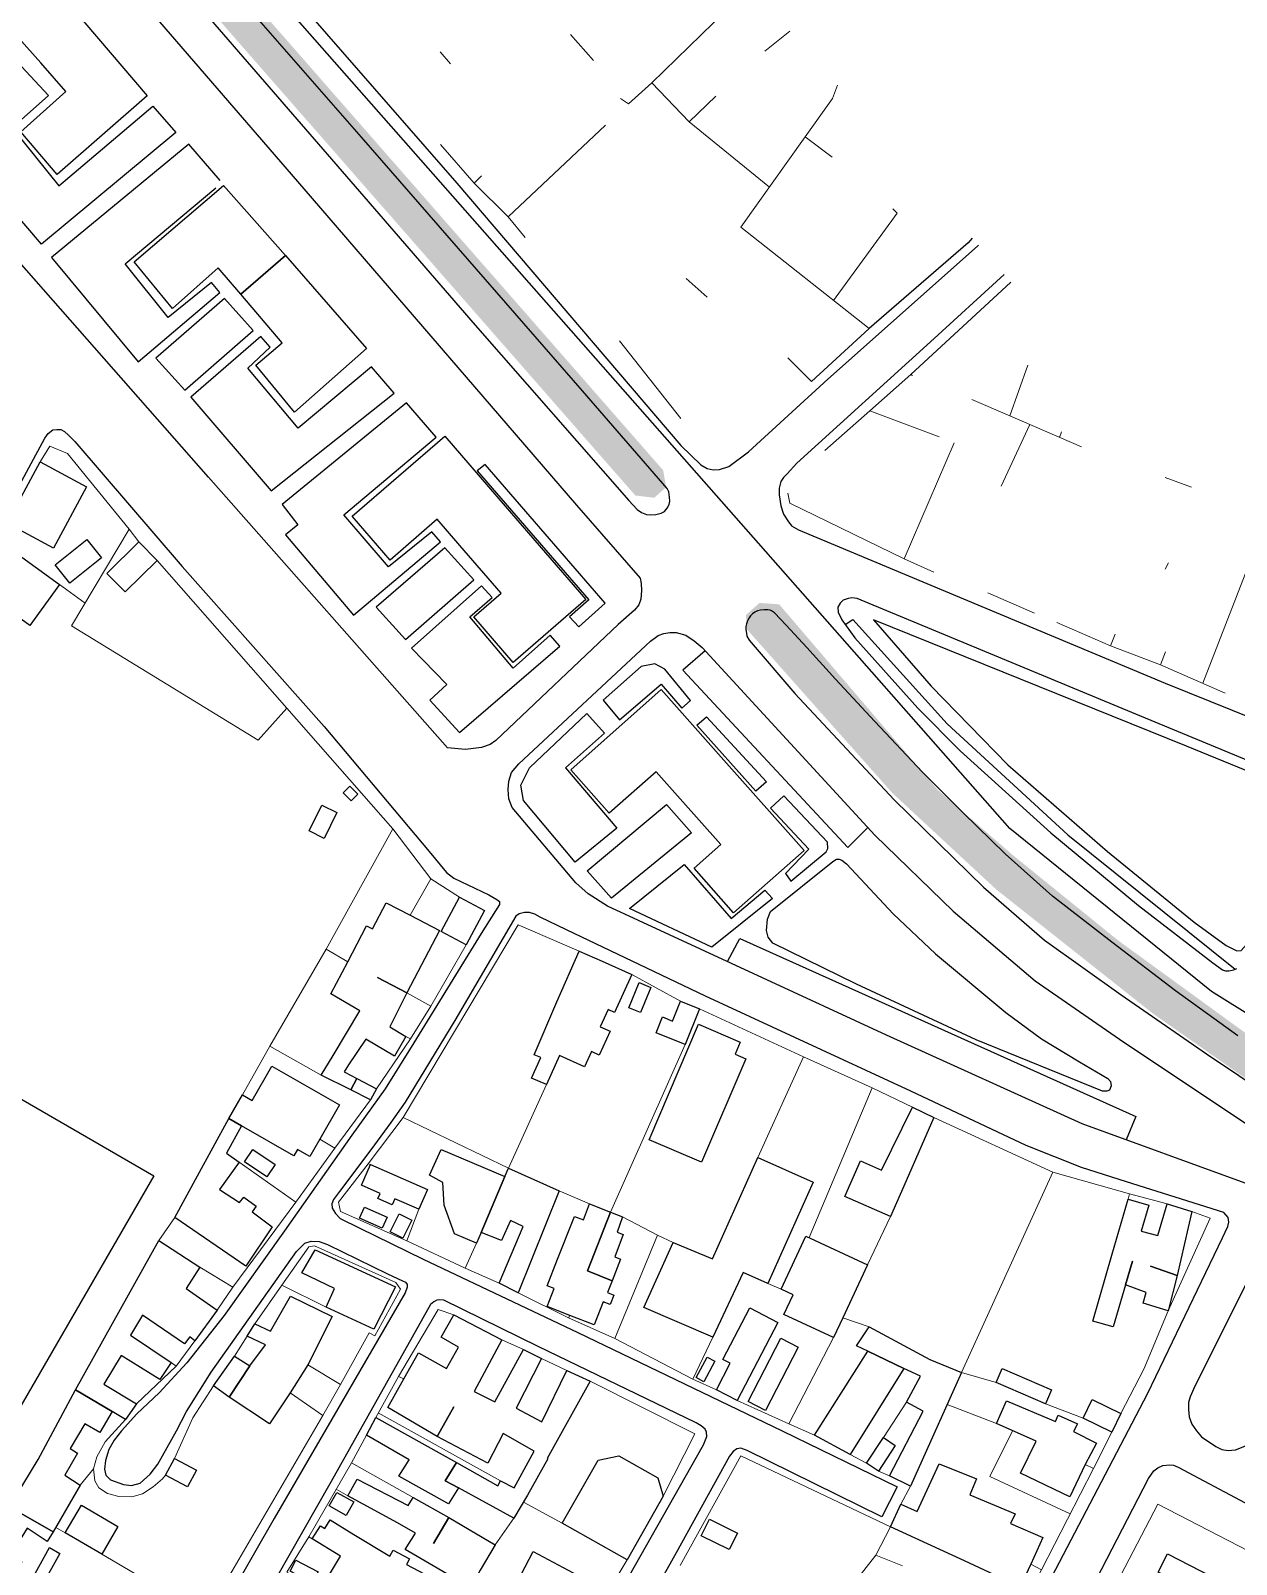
# Model space of a CAD drawing. Header units: metres. Extents: x -1319 to 2200, y -1209 to 1268.
# Drawn here: x -231.4 to -14.9, y 497.3 to 772.7 of the extents above; entities that cross this region are included whole.
import ezdxf

# ---------------------------------------------------------------- set-up
doc = ezdxf.new("R2010")
doc.units = ezdxf.units.M
for name, color, linetype, lineweight, true_color in [('CLADIRI_CONTUR', 7, 'Continuous', 25, 0x4b5962), ('LIMITA_STUDIU', 7, 'Continuous', 25, 0x354c40), ('PARCELE_CONTUR', 7, 'Continuous', 13, 0xb58c63), ('PAVAJ', 7, 'Continuous', 25, 0xd1d6d2), ('STRAZI', 7, 'Continuous', 25, 0xc4cccb), ('VERDE_PLIN', 7, 'Continuous', 25, 0x286847)]:
    doc.layers.add(name, color=color, linetype=linetype, lineweight=lineweight, true_color=true_color)

msp = doc.modelspace()

# ---------------------------------------------------------------- hatches: boundary and pattern name
at = {"layer": 'VERDE_PLIN'}
h = msp.add_hatch(color=256, dxfattribs=at)
h.dxf.hatch_style = 1
h.paths.add_polyline_path([(-122.85, 689.22), (-119.46, 688.81), (-117.33, 690.68), (-117.84, 693.74), (-239.18, 832.42), (-241.29, 833.64), (-244.01, 832.89), (-245.07, 830.81), (-244.64, 828.37), (-122.85, 689.22)])
h = msp.add_hatch(color=256, dxfattribs=at)
h.dxf.hatch_style = 1
h.paths.add_polyline_path([(44.19, 557.1), (41.85, 559.68), (29.7, 566.08), (12.35, 575.93), (-11.69, 591.53), (-36.07, 609.25), (-55.03, 624.6), (-68.56, 636.36), (-97.01, 669.67), (-100.55, 669.93), (-102.98, 667.75), (-102.79, 665.16), (-76.7, 635.79), (-58.01, 618.44), (-29.89, 596.17), (-5.67, 579.2), (10.13, 570.09), (25.92, 561.28), (39.32, 554.13), (42.54, 554.32), (44.19, 557.1)])

# ---------------------------------------------------------------- linework, layer by layer
at = {"layer": 'CLADIRI_CONTUR'}
for points in [[(-250.88, 785.72), (-257.86, 794.26), (-262.67, 790.32), (-269.51, 798.69), (-256.31, 809.48), (-242.49, 792.58), (-242.49, 792.58), (-237.4, 786.81), (-234.99, 788.84), (-221.7, 774.13), (-210.48, 761.02), (-226.67, 746.85), (-233.2, 754.56), (-225.1, 761.78), (-229.59, 766.94), (-237.7, 775.89), (-240.41, 773.64), (-250.88, 785.72)], [(-212.81, 731.18), (-196.77, 744.89), (-185.66, 732.32), (-193.71, 725.37), (-197.76, 730.11), (-205.95, 722.81), (-212.81, 731.18)], [(-171.13, 715.6), (-184.03, 704.16), (-190.98, 712.64), (-186.25, 716.65), (-193.71, 725.37), (-185.66, 732.32), (-171.13, 715.6)], [(-166.89, 677.6), (-173.7, 685.48), (-157.06, 699.87), (-146.19, 687.3), (-131.71, 670.57), (-144.81, 659.25), (-151.87, 667.42), (-146.95, 671.68), (-154.35, 680.24), (-158.41, 684.94), (-166.89, 677.6)], [(-227.31, 679.77), (-235.63, 684.24), (-229.71, 695.25), (-221.39, 690.78), (-227.31, 679.77)], [(-218.7, 678), (-224.38, 673.45), (-227.03, 676.76), (-221.35, 681.31), (-218.7, 678)], [(-208.71, 677.57), (-214.43, 671.89), (-217.72, 675.2), (-212, 680.88), (-208.71, 677.57)], [(-226.22, 673.21), (-231.56, 665.87), (-240.31, 672.23), (-234.97, 679.57), (-226.22, 673.21)], [(-119.12, 639.61), (-127.52, 632.16), (-134.43, 639.96), (-118.18, 654.37), (-106.93, 641.69), (-92.55, 625.46), (-105.2, 614.26), (-112.3, 622.26), (-107.51, 626.51), (-114.79, 634.72), (-119.12, 639.61)], [(-173.89, 634.39), (-175.31, 635.79), (-174.12, 636.99), (-172.7, 635.59), (-173.89, 634.39)], [(-179.15, 633.61), (-176.44, 632.27), (-178.73, 627.63), (-181.44, 628.97), (-179.15, 633.61)], [(-157.73, 610.89), (-154.39, 617.1), (-149.92, 614.7), (-153.25, 608.49), (-157.73, 610.89)], [(-179.26, 585.13), (-177.1, 588.66), (-177.1, 588.66), (-172.31, 596.65), (-172.31, 596.65), (-172.31, 596.65), (-177.53, 599.71), (-174.49, 605.47), (-171.11, 611.96), (-170.04, 611.4), (-167.6, 616.09), (-163.29, 613.84), (-158.03, 611.09), (-163.86, 599.92), (-166.93, 593.77), (-164.07, 592.06), (-166.1, 588.52), (-171.23, 591.57), (-174.33, 586.95), (-175.11, 585.72), (-172.83, 584.52), (-173.94, 582.46), (-179.26, 585.13)], [(-123.5, 603.18), (-126.59, 596.37), (-127.74, 596.89), (-129.15, 593.79), (-127.39, 592.99), (-129.32, 588.73), (-130.73, 589.36), (-131.97, 586.62), (-136.44, 588.65), (-138.79, 583.44), (-141.46, 584.55), (-139.82, 588.29), (-140.99, 588.79), (-136.96, 598.29), (-132.91, 607.38), (-128.77, 605.57), (-123.5, 603.18)], [(-169.13, 602.67), (-169.13, 602.67), (-163.86, 599.92), (-169.13, 602.67)], [(-124.01, 597.23), (-122.14, 601.74), (-120.06, 600.87), (-121.93, 596.37), (-124.01, 597.23)], [(-113.91, 590.6), (-119.1, 592.7), (-117.94, 595.57), (-116.14, 594.84), (-114.71, 598.39), (-111.32, 597.02), (-113.91, 590.6)], [(-103.99, 591.03), (-104.92, 588.86), (-103.01, 588.04), (-110.97, 569.47), (-120.38, 573.51), (-111.49, 594.25), (-103.99, 591.03)], [(-209.31, 567.06), (-233.4, 525.33), (-271.27, 547.19), (-247.18, 588.92), (-209.31, 567.06)], [(-191.62, 580.55), (-188.09, 586.73), (-175.97, 579.8), (-179.5, 573.62), (-181.29, 570.5), (-183.52, 571.77), (-184.17, 570.64), (-193.56, 576.01), (-195.84, 577.31), (-193.41, 581.57), (-191.62, 580.55)], [(-169.31, 582.67), (-170.39, 580.68), (-173.94, 582.46), (-172.83, 584.52), (-169.31, 582.67)], [(-82.43, 569.75), (-78.63, 568.07), (-73.07, 579.35), (-69.22, 577.52), (-74.22, 566.16), (-77.03, 559.73), (-85.24, 563.32), (-82.43, 569.75)], [(-197.5, 564.57), (-193.9, 562.24), (-193.17, 563.2), (-190.91, 561.58), (-191.65, 560.55), (-188.07, 557.9), (-192.77, 550.8), (-205.53, 559.55), (-201.44, 567.03), (-195.84, 577.31), (-193.56, 576.01), (-196.25, 571.12), (-193.98, 569.49), (-197.5, 564.57)], [(-187.53, 569.09), (-189.01, 566.88), (-193.02, 569.57), (-191.54, 571.78), (-187.53, 569.09)], [(-151.37, 554.97), (-155.3, 556.6), (-157.19, 561.77), (-157.42, 565.86), (-159.83, 567.15), (-157.69, 571.78), (-146.25, 566.91), (-150.51, 556.86), (-151.37, 554.97)], [(-90.93, 565.89), (-99.04, 547.7), (-103.47, 549.69), (-108.95, 538.08), (-121.32, 543.4), (-116.05, 555.05), (-108.97, 552.13), (-108.97, 552.13), (-100.85, 570.32), (-90.93, 565.89)], [(-160.19, 564.6), (-161.75, 561.02), (-166.06, 562.9), (-166.53, 561.83), (-169.08, 562.94), (-168.66, 563.89), (-172.01, 565.35), (-170.41, 569.05), (-160.19, 564.6)], [(-143.91, 546.02), (-147.3, 547.74), (-143.01, 557.93), (-145.28, 559.04), (-146.88, 555.41), (-150.51, 556.86), (-146.25, 566.91), (-145.62, 568.43), (-136.54, 564.35), (-143.91, 546.02)], [(-137.41, 546.77), (-138.68, 547.27), (-136.8, 552.05), (-133.79, 559.74), (-132.18, 559.11), (-131.05, 562), (-127.31, 560.53), (-131.46, 549.95), (-127, 548.2), (-127.83, 546.07), (-126.69, 545.63), (-127.36, 543.92), (-128.62, 544.41), (-130.25, 540.27), (-134.59, 541.97), (-138.67, 543.57), (-137.41, 546.77)], [(-25.52, 549.14), (-27.16, 542.76), (-31.66, 544.14), (-31.09, 546.09), (-34.82, 547.46), (-37.05, 539.89), (-40.72, 540.96), (-37.26, 552.79), (-34.32, 562.83), (-30.65, 561.76), (-32.01, 557.1), (-29.03, 556.3), (-27.33, 562.02), (-22.92, 560.63), (-25.52, 549.14)], [(-172.35, 559.45), (-171.48, 561.43), (-167.41, 559.63), (-168.28, 557.66), (-172.35, 559.45)], [(-162.97, 559.08), (-164.59, 555.82), (-166.89, 556.96), (-165.27, 560.22), (-162.97, 559.08)], [(-126.09, 556.9), (-125.04, 556.5), (-126.53, 552.47), (-125.5, 552.05), (-127, 548.2), (-131.46, 549.95), (-127.31, 560.53), (-125.13, 559.65), (-126.09, 556.9)], [(-214.38, 523.26), (-216.79, 524.68), (-223.36, 528.6), (-216.74, 540.54), (-208.41, 555.42), (-201.02, 550.61), (-203.52, 546.79), (-197.96, 542.89), (-201.93, 537.39), (-202.82, 538.11), (-203.79, 536.84), (-211.36, 542), (-213.48, 538.43), (-206.18, 533.5), (-208.23, 530.43), (-215.2, 534.75), (-218.27, 529.64), (-212.41, 526.1), (-214.38, 523.26)], [(-169.82, 539.49), (-178.38, 543.42), (-176.88, 546.78), (-182.73, 549.64), (-180.35, 553.76), (-165.92, 547.1), (-169.82, 539.49)], [(-96.68, 546.68), (-92.24, 556.21), (-81.14, 551.04), (-85.58, 541.51), (-87.23, 537.97), (-96.17, 542.13), (-94.51, 545.68), (-96.68, 546.68)], [(-33.59, 551.71), (-33.59, 551.71), (-34.82, 547.46), (-33.59, 551.71)], [(-30.36, 550.78), (-30.36, 550.78), (-25.52, 549.14), (-30.36, 550.78)], [(-177.28, 541.76), (-181.63, 533.07), (-184.81, 528.07), (-188.53, 522.48), (-195.76, 527.29), (-192.05, 532.88), (-189.28, 536.66), (-189.28, 536.66), (-192.54, 538.24), (-191.18, 540.47), (-188.34, 539.15), (-184.74, 545.43), (-177.28, 541.76)], [(-107.13, 534.06), (-102.28, 543.33), (-97.24, 540.69), (-104.58, 526.68), (-108.27, 528.61), (-105.79, 533.36), (-107.13, 534.06)], [(-157.01, 512.28), (-154.97, 515.55), (-147.54, 511.36), (-147.07, 512.25), (-144.62, 510.98), (-141.03, 517.58), (-146.6, 520.76), (-146.6, 520.76), (-149.35, 515.44), (-158.4, 520.21), (-167.3, 525.43), (-164.4, 530.57), (-161.8, 535.22), (-156.78, 532.41), (-154.61, 536.29), (-157.73, 538.03), (-155.46, 542.09), (-146.82, 537.59), (-151.79, 528.28), (-148.1, 526.44), (-142.93, 535.83), (-139.67, 534.2), (-144.23, 525.28), (-139.63, 522.88), (-135.14, 532.06), (-130.94, 530.13), (-138.67, 516.27), (-138.57, 516.22), (-142.19, 509.66), (-144.65, 505.57), (-154.62, 510.98), (-157.01, 512.28)], [(-64.29, 531.74), (-73.42, 511.27), (-77.2, 513.18), (-71.16, 524.75), (-74.14, 526.39), (-71.62, 531.03), (-74.62, 532.45), (-81.09, 535.52), (-83.1, 536.49), (-80.84, 539.93), (-69.98, 534.07), (-64.29, 531.74)], [(-93.6, 536.26), (-99.48, 524.88), (-102.59, 526.49), (-96.71, 537.87), (-93.6, 536.26)], [(-198.6, 529.32), (-194.81, 534.62), (-192.05, 532.88), (-195.76, 527.29), (-198.6, 529.32)], [(-110.55, 530.06), (-111.93, 530.8), (-109.94, 534.47), (-108.56, 533.72), (-110.55, 530.06)], [(-84.28, 517), (-90.68, 520.44), (-81.09, 535.52), (-74.62, 532.45), (-84.28, 517)], [(-49.19, 526.08), (-58.05, 529.9), (-56.96, 532.44), (-48.1, 528.62), (-49.19, 526.08)], [(-227.39, 503.09), (-235.23, 507.56), (-230.05, 516.08), (-230.05, 516.08), (-223.36, 528.6), (-216.79, 524.68), (-219, 520.91), (-221.67, 522.52), (-224.36, 518.09), (-223.04, 517.22), (-225.31, 513.28), (-222.55, 511.5), (-227.39, 503.09)], [(-44.83, 509.41), (-53.65, 513.64), (-50.88, 519.4), (-57.99, 522.53), (-56.19, 526.61), (-47.41, 522.91), (-46.91, 524.02), (-43.47, 522.52), (-44.14, 521.13), (-40.04, 519.03), (-42.06, 515.16), (-44.83, 509.41)], [(-37.28, 521.01), (-42.43, 523.53), (-40.81, 526.86), (-35.65, 524.34), (-37.28, 521.01)], [(-154.62, 510.98), (-156.38, 508.14), (-165.33, 513.11), (-163.48, 516.03), (-171.11, 520.45), (-169.45, 523.63), (-154.97, 515.55), (-157.01, 512.28), (-154.62, 510.98)], [(-155.44, 525.55), (-155.44, 525.55), (-158.4, 520.21), (-155.44, 525.55)], [(-76.16, 518.61), (-79.18, 513.99), (-81.32, 515.4), (-78.31, 520.02), (-76.16, 518.61)], [(-203.27, 511.18), (-207.19, 513.3), (-205.59, 516.27), (-201.67, 514.15), (-203.27, 511.18)], [(-129.53, 515.98), (-125.78, 516.76), (-118.79, 512.8), (-117.84, 509.51), (-124.33, 498.05), (-135.96, 504.64), (-129.53, 515.98)], [(-53.74, 493.23), (-63.76, 497.86), (-77.05, 504.01), (-75.16, 508.09), (-72.25, 506.72), (-68.3, 515.31), (-61.61, 512.6), (-62.8, 509.73), (-54.63, 506.3), (-55.47, 504.58), (-49.66, 502.06), (-51.85, 497.31), (-53.74, 493.23)], [(-164.16, 499.94), (-162.33, 502.86), (-165.57, 504.74), (-174.47, 509.55), (-172.8, 512.58), (-163.63, 507.84), (-162.76, 509.28), (-156.34, 505.68), (-148.03, 500.79), (-150.72, 496.24), (-152.39, 493.04), (-164.16, 499.94)], [(-177.82, 507.77), (-176.46, 510.19), (-173.42, 508.48), (-174.78, 506.06), (-177.82, 507.77)], [(-215.75, 504.08), (-218.65, 499.11), (-225.2, 502.94), (-222.3, 507.9), (-215.75, 504.08)], [(-179.39, 504.2), (-178.6, 503.71), (-177.66, 505.23), (-173.41, 502.61), (-166.91, 498.74), (-166.3, 499.79), (-163.41, 498.23), (-163.96, 497.25), (-156.34, 493.2), (-158.27, 489.56), (-155.32, 487.85), (-158.73, 481.72), (-164.9, 484.83), (-163.31, 487.7), (-177.78, 495.43), (-175.81, 498.72), (-180.85, 501.83), (-179.39, 504.2)], [(-159.09, 500.99), (-159.09, 500.99), (-156.34, 505.68), (-159.09, 500.99)], [(-104.52, 502.88), (-106.01, 499.9), (-111.02, 502.4), (-109.53, 505.38), (-104.52, 502.88)], [(-228.03, 500.26), (-226.18, 499.23), (-229.44, 493.39), (-231.28, 494.42), (-228.03, 500.26)], [(-130.76, 486.66), (-138.86, 490.97), (-139.46, 489.83), (-144.81, 492.67), (-141.17, 499.54), (-127.71, 492.4), (-130.76, 486.66)], [(-28.97, 495.84), (-27.29, 499.12), (-15.31, 492.99), (-20.58, 482.7), (-24.74, 484.83), (-29.52, 475.5), (-35.18, 478.39), (-26.81, 494.74), (-28.97, 495.84)], [(-184.84, 496.01), (-183.78, 498.01), (-179.82, 495.92), (-180.88, 493.91), (-184.84, 496.01)]]:
    msp.add_lwpolyline(points, close=True, dxfattribs=at)
msp.add_lwpolyline([(-268.67, 471.89), (-246.59, 510.41), (-242.98, 508.34), (-241.4, 511.1), (-235.23, 507.56), (-235.23, 507.56), (-227.39, 503.09), (-228.44, 501.39), (-232.07, 503.77), (-234.95, 499.07), (-233.02, 497.75), (-235.03, 494.45)], dxfattribs=at)
at = {"layer": 'LIMITA_STUDIU'}
msp.add_lwpolyline([(197.57, 511.35), (34.44, 566.53), (-19.37, 600.16), (-55.59, 629.4), (-257.91, 859.14), (-453.25, 1082.68), (-489.48, 1124.85), (-513.6, 1162.56), (-539.99, 1185.85), (-566.96, 1203.51), (-566.96, 1203.51), (-579, 1158.49), (-585.2, 1092.51), (-596.07, 1038.57), (-685.33, 829.39), (-781.32, 634.57), (-999.42, 184.65), (-1056.34, 69.26), (-1151.04, -101.24), (-1199.93, -172.65)], dxfattribs=at)
at = {"layer": 'PARCELE_CONTUR'}
for points in [[(-119.88, 763.35), (-102.16, 780.63)], [(-134.51, 771.99), (-130.38, 767.33)], [(-95.08, 772.59), (-99.56, 769.02)], [(-157.87, 768.87), (-156.02, 766.75)], [(-124.09, 759.54), (-119.88, 763.35), (-113.17, 756.33)], [(-125.49, 760.51), (-124.09, 759.54)], [(-108.39, 760.93), (-113.17, 756.33), (-98.77, 744.58)], [(-86.55, 762.91), (-87.46, 760.52), (-92.33, 753.64)], [(-128.22, 755.74), (-145.68, 739.25), (-142.6, 735.55)], [(-157.81, 752.25), (-151.78, 745.31)], [(-103.89, 737.39), (-92.33, 753.64), (-87.5, 750.01)], [(-150.44, 746.61), (-151.78, 745.31), (-145.68, 739.25)], [(-76.62, 740.73), (-75.85, 739.95), (-87.23, 724.23)], [(-103.89, 737.39), (-80.87, 719.2), (-91.21, 709.72), (-95.46, 713.95)], [(-109.96, 724.83), (-113.72, 728.22)], [(-73.39, 710.92), (-55.42, 727.56)], [(-125.7, 717.01), (-114.7, 703.02)], [(-80.72, 704.41), (-73.39, 710.92), (-73.05, 710.79)], [(-52.35, 712.62), (-55.58, 703.52), (-42.71, 697.94)], [(-62.43, 706.48), (-55.58, 703.52)], [(-68.31, 699.77), (-80.72, 704.41), (-88.84, 697.33)], [(-57.13, 690.91), (-51.99, 701.97)], [(-46.31, 700.68), (-46.68, 699.66)], [(-213.76, 683.18), (-224.79, 696.78), (-227.98, 698.1), (-229.71, 695.25)], [(-65.61, 698.67), (-74.57, 677.86), (-69.22, 675.44)], [(-27.72, 692.45), (-22.98, 690.71)], [(-95.48, 689.62), (-95.12, 687.82), (-74.57, 677.86)], [(-224.07, 665.84), (-213.76, 683.18), (-212, 680.88)], [(-12.05, 678.3), (-20.96, 655.49)], [(-224.07, 665.84), (-190.55, 645.3), (-185.43, 651.03), (-208.71, 677.57)], [(-27.11, 677.13), (-27.7, 675.97)], [(-226.22, 673.21), (-221.65, 669.9)], [(-59.53, 671.75), (-51.15, 668.08)], [(-47.14, 666.4), (-37.54, 662.23)], [(-36.68, 664.32), (-37.54, 662.23), (-28.52, 658.81)], [(-27.65, 661.17), (-28.52, 658.81), (-16.94, 653.73)], [(-185.43, 651.03), (-166.36, 629.33)], [(-174.49, 605.47), (-178.35, 607.72), (-166.36, 629.33), (-159.57, 620.4), (-163.29, 613.84)], [(-159.57, 620.4), (-154.39, 617.1)], [(-132.91, 607.38), (-143.87, 612.11), (-164.53, 577.52)], [(-179.26, 585.13), (-188.47, 590.31), (-178.35, 607.72)], [(-163.86, 599.92), (-159.57, 597.49), (-153.25, 608.49)], [(-123.5, 603.18), (-114.71, 598.39)], [(-164.07, 592.06), (-163.23, 591.61), (-159.57, 597.49)], [(-111.32, 597.02), (-92.67, 588.38)], [(-193.41, 581.57), (-188.47, 590.31)], [(-169.31, 582.67), (-163.23, 591.61)], [(-113.91, 590.6), (-127.31, 560.53)], [(-100.85, 570.32), (-92.67, 588.38), (-80.3, 582.81)], [(-138.79, 583.44), (-145.62, 568.43)], [(-91.64, 555.94), (-80.3, 582.81), (-73.07, 579.35)], [(-179.5, 573.62), (-176.79, 572.02), (-170.39, 580.68)], [(-170.83, 569.19), (-164.53, 577.52), (-145.62, 568.43)], [(-69.22, 577.52), (-47.88, 567.68)], [(-193.98, 569.49), (-183.78, 562.32), (-176.79, 572.02)], [(-161.75, 561.02), (-163.88, 555.33), (-175.8, 560.6), (-176.14, 562.28), (-170.83, 569.19), (-170.41, 569.05)], [(-34.09, 563.83), (-47.88, 567.68), (-64.29, 531.74)], [(-201.02, 550.61), (-195.12, 547.01), (-183.78, 562.32)], [(-136.54, 564.35), (-131.05, 562)], [(-27.33, 562.02), (-34.09, 563.83), (-34.32, 562.83)], [(-208.41, 555.42), (-205.53, 559.55)], [(-125.13, 559.65), (-118.86, 556.38)], [(-77.03, 559.73), (-81.14, 551.04)], [(-22.92, 560.63), (-19.61, 559.46), (-27.16, 542.76)], [(-186.34, 547.38), (-181.46, 554.27), (-180.47, 554.44), (-165.85, 547.89), (-165.04, 546.66), (-169.62, 538.27), (-170.61, 538.85), (-175.79, 529.56)], [(-163.88, 555.33), (-153.42, 550.44), (-151.37, 554.97)], [(-116.05, 555.05), (-118.86, 556.38), (-126.5, 537.82), (-112.49, 530.53)], [(-153.42, 550.44), (-147.3, 547.74)], [(-197.96, 542.89), (-195.12, 547.01)], [(-178.38, 543.42), (-186.34, 547.38), (-191.18, 540.47)], [(-143.91, 546.02), (-134.82, 541.53)], [(-99.04, 547.7), (-96.68, 546.68)], [(-165.37, 531.01), (-158.23, 543.05), (-155.46, 542.09)], [(-27.16, 542.76), (-31.53, 532.29), (-35.65, 524.34)], [(-134.59, 541.97), (-134.82, 541.53), (-126.5, 537.82)], [(-85.58, 541.51), (-80.84, 539.93)], [(-206.18, 533.5), (-205.31, 532.84), (-201.93, 537.39)], [(-194.81, 534.62), (-192.54, 538.24)], [(-146.82, 537.59), (-142.93, 535.83)], [(-108.95, 538.08), (-112.49, 530.53), (-108.27, 528.61)], [(-87.23, 537.97), (-95.26, 522.47), (-90.68, 520.44)], [(-212.41, 526.1), (-205.31, 532.84)], [(-181.63, 533.07), (-175.79, 529.56), (-178.96, 523.98)], [(-139.67, 534.2), (-135.14, 532.06)], [(-64.29, 531.74), (-58.05, 529.9)], [(-198.6, 529.32), (-202.33, 523.6), (-205.59, 516.27)], [(-169.45, 523.63), (-165.37, 531.01), (-164.4, 530.57)], [(-130.94, 530.13), (-112.16, 520.67), (-117.84, 509.51)], [(-184.81, 528.07), (-178.96, 523.98), (-199.89, 488.09), (-218.65, 499.11)], [(-104.58, 526.68), (-95.26, 522.47)], [(-74.14, 526.39), (-78.31, 520.02)], [(-147.07, 512.25), (-169, 524.44)], [(-66.86, 525.97), (-57.99, 522.53)], [(-49.19, 526.08), (-42.43, 523.53)], [(-214.38, 523.26), (-218.07, 519.25), (-219.56, 516.54), (-220.17, 514.44), (-222.55, 511.5)], [(-55.1, 521.25), (-59.16, 513.02), (-44.76, 506.32)], [(-37.28, 521.01), (-40.6, 514.47)], [(-171.11, 520.45), (-173.8, 515.48), (-162.76, 509.28)], [(-173.8, 515.48), (-181.48, 502.18), (-180.85, 501.83)], [(-77.05, 504.01), (-103.9, 516.76), (-114.81, 497.06)], [(-84.28, 517), (-81.32, 515.4)], [(-42.06, 515.16), (-40.6, 514.47), (-49.88, 496.3)], [(-220.17, 514.44), (-219.9, 512.26), (-219.17, 511), (-217.61, 509.97), (-215.62, 509.43), (-213.25, 509.4), (-211.35, 509.93), (-209.44, 511.15), (-207.76, 512.6), (-207.19, 513.3)], [(-79.18, 513.99), (-77.2, 513.18)], [(-174.47, 509.55), (-176.54, 510.73)], [(-75.16, 508.09), (-73.42, 511.27)], [(-135.96, 504.64), (-142.92, 508.44)], [(-54.83, 458.57), (-32.98, 447.65), (-7.25, 496.83), (-29.01, 508.06), (-54.83, 458.57)], [(-144.65, 505.57), (-148.03, 500.79)], [(-225.2, 502.94), (-226.93, 503.89)], [(-181.7, 493.8), (-185.4, 495.83), (-181.48, 502.18)], [(-77.05, 504.01), (-79.65, 498.9)], [(-74.88, 497.02), (-79.65, 498.9), (-85.51, 491.43)], [(-124.33, 498.05), (-127.71, 492.4)], [(-51.85, 497.31), (-49.88, 496.3), (-54.54, 487.78)]]:
    msp.add_lwpolyline(points, dxfattribs=at)
at = {"layer": 'PAVAJ'}
for points in [[(-205.34, 754.42), (-229.46, 734.33), (-248.2, 756.18), (-234.67, 768.03), (-228.2, 761.05), (-234.75, 755.26), (-226.35, 744.84), (-209.46, 759.16), (-205.34, 754.42)], [(-197.38, 745.78), (-203.05, 752.34), (-227.67, 731.96), (-212.09, 713.2), (-197.43, 725.65), (-198.96, 727.46), (-206.73, 721.2), (-214.44, 730.82), (-198.19, 744.48)], [(-62.34, 735.41), (-63.1, 734.58), (-80.87, 719.2)], [(-203.71, 708.15), (-191.44, 718.83), (-196.62, 724.57), (-208.96, 713.91), (-203.71, 708.15)], [(-190.07, 717.76), (-202.69, 706.9), (-188.22, 690.05), (-166.16, 707.61), (-170.2, 712.32), (-183.39, 701.31), (-192.4, 712.09), (-188.39, 715.85), (-190.07, 717.76)], [(-158.61, 699.71), (-163.91, 705.84), (-186.28, 687.63), (-183.47, 683.97), (-185.65, 682.17), (-173.47, 667.71), (-157.84, 680.88), (-159.37, 682.69), (-167.14, 676.43), (-175.17, 685.76), (-158.61, 699.71)], [(-151.27, 693.65), (-131.22, 670.46), (-134.66, 667.42), (-132.97, 665.61), (-128.26, 669.89), (-149.81, 694.81), (-151.27, 693.65)], [(-164.13, 663.38), (-151.86, 674.06), (-157.04, 679.8), (-169.38, 669.14), (-164.13, 663.38)], [(-150.49, 672.99), (-163.05, 661.81), (-156.7, 655.25), (-159.73, 652.48), (-154.39, 646.64), (-136.41, 662.15), (-138.15, 664.13), (-144.81, 658.2), (-152.58, 667.42), (-148.53, 670.88), (-150.49, 672.99)], [(-85.15, 666.05), (-83.77, 666.95), (-66.83, 648.21), (-45.15, 628.29), (-15.13, 604.12)], [(-80.07, 666.9), (-69.73, 654.97), (-55.95, 640.85), (-38.05, 625.27), (-22.47, 612.62), (-16.75, 608.42), (-14.82, 607.45), (-14.06, 607.49), (-10.11, 611.91), (6.31, 630.01), (6.86, 630.56), (6.99, 631.09), (6.82, 631.53), (6.44, 631.82), (-23.9, 644.22), (-80.07, 666.9)], [(-110.33, 661.32), (-114.29, 657.87), (-84.67, 625.98), (-81.08, 629.57)], [(-125.68, 648.94), (-118.18, 655.33), (-114.52, 651.02), (-112.92, 652.43), (-117.53, 658.02), (-119.33, 658.98), (-121.81, 658.48), (-128.62, 652.47), (-125.68, 648.94)], [(-128.39, 646.56), (-135.38, 640.31), (-126.16, 629.45), (-133.66, 623.38), (-142.9, 634.47), (-143.41, 637.2), (-141.85, 640.31), (-131.54, 650.06), (-128.39, 646.56)], [(-111.81, 647.95), (-110.09, 649.47), (-99.29, 637.79), (-101.22, 636.11), (-111.81, 647.95)], [(-131.52, 621.8), (-117.27, 633.73), (-112.78, 628.65), (-127.15, 616.93), (-131.52, 621.8)], [(-94.9, 619.95), (-88.6, 625.2), (-88.26, 625.83), (-88.35, 626.93), (-96.2, 635.29), (-98.58, 633.06), (-91.71, 625.71), (-95.87, 621.34), (-94.9, 619.95)], [(-114.08, 622.96), (-105.61, 613.23), (-99.56, 618.33), (-98.24, 616.86), (-109.08, 608.1), (-123.89, 615.02), (-114.08, 622.96)], [(-84.94, 623.06), (-76.54, 614.07), (-68.94, 606.93), (-56.29, 596.34), (-49.9, 591.63), (-43.1, 587.52), (-38.01, 584.53), (-37.51, 583.99), (-37.38, 583.19), (-37.68, 582.43), (-38.18, 582.26), (-38.98, 582.26), (-61.62, 591.47), (-83.14, 601.47), (-98.18, 608.82), (-99.02, 609.87), (-99.27, 611.09), (-99.14, 613.1), (-98.56, 614.53), (-87.38, 623.48), (-86.71, 623.88), (-86.25, 623.88), (-85.76, 623.75), (-84.94, 623.06)], [(-106.32, 605.51), (-104.1, 609.64), (-32.97, 577.66), (-34.72, 573.49)]]:
    msp.add_lwpolyline(points, dxfattribs=at)
at = {"layer": 'STRAZI'}
for points in [[(-222.83, 910.38), (-253.92, 882.23), (-261.84, 875.03), (-262.35, 874.17), (-262.56, 873.25), (-262.52, 871.92), (-262.42, 870.28), (-262.05, 868.99), (-261.67, 868.17), (-248.6, 853.05), (-226.45, 827.62), (-198.84, 795.71), (-154.89, 745.31), (-114.65, 698.21), (-111.1, 694.7), (-109.97, 694.05), (-108.85, 693.84), (-107.72, 693.88), (-106.08, 694.42), (-102.53, 697.05), (-88.3, 710.12), (-61.38, 734.01), (-61.24, 734.16)], [(-219.29, 798.04), (-171.62, 742.89), (-151.62, 719.82), (-124.04, 688.32), (-122.49, 686.72), (-121.71, 686.14), (-120.82, 685.78), (-120.1, 685.75), (-119.16, 685.78), (-118.22, 686.02), (-117.59, 686.36), (-117.1, 686.92), (-116.74, 687.59), (-116.67, 688.19), (-116.69, 688.92), (-116.84, 689.88), (-117.12, 690.47), (-132.32, 708), (-172.04, 753.59), (-222.69, 811.61)], [(-238.84, 809.61), (-182.38, 744.32), (-133.39, 687.51), (-122, 674.36), (-121.79, 673.44), (-121.71, 672.18), (-121.83, 670.62), (-122.21, 669.61), (-123.01, 668.61), (-125.91, 666.04), (-147.88, 645.24), (-148.93, 644.49), (-150.44, 643.98), (-153.34, 643.59), (-156.56, 643.88), (-199.48, 692.53), (-266.62, 768.83), (-283.72, 789.38)], [(-56.59, 728.88), (-69.84, 716.82), (-93.86, 695.05), (-95.6, 693.1), (-96.22, 692.46), (-96.69, 691.71), (-97.04, 690.54), (-97.04, 689.32), (-96.73, 687.34), (-96.22, 685.84), (-95.47, 684.64), (-94.78, 683.79), (-93.52, 683.07)], [(-250.29, 659.86), (-228.86, 699.52), (-228.28, 700.34), (-227.46, 701.02), (-226.75, 701.09), (-226.03, 701.06), (-225.35, 700.71), (-224.6, 700.03), (-223.47, 698.91), (-204.19, 676.45), (-178.73, 647.75), (-159.86, 625.29), (-156.78, 621.54), (-155.42, 620.51), (-149.17, 617.51), (-147.71, 616.69), (-147.26, 616.28), (-147.26, 615.77), (-150.5, 610.58), (-162.59, 590.89), (-167.77, 582.63), (-173.75, 574.31), (-185.83, 557.17), (-196.68, 541.95), (-203.37, 533.45), (-208.35, 528.06), (-212.34, 524.27), (-215.14, 521.24), (-216.44, 519.53), (-217.36, 517.86), (-218.01, 515.91), (-218.18, 514.38), (-217.94, 513.25), (-217.09, 512.43), (-214.77, 511.58), (-213.3, 511.44), (-211.76, 511.82), (-209.96, 513.46), (-208.59, 515.23), (-205.25, 521.24), (-203.47, 524.72), (-199.03, 531.75), (-183.68, 553.45), (-182.21, 554.96), (-181.08, 555.3), (-179.62, 555.26), (-178.15, 554.68), (-167.33, 549.46), (-164.63, 548.2), (-164.09, 547.93), (-163.81, 547.52), (-163.81, 547.04), (-164.16, 546.05), (-187.7, 505.5), (-213.11, 461.06)], [(-93.52, 683.07), (-27.69, 655.5), (8.42, 640.96), (12.55, 639.35), (13.68, 639.32), (14.63, 639.39), (15.35, 639.73), (16.51, 640.55), (24.54, 649.37)], [(-8.52, 639.82), (-33.68, 650.23), (-80.84, 669.85), (-83.03, 670.71), (-83.98, 670.81), (-84.6, 670.74), (-85.52, 670.44), (-86.06, 669.89), (-86.47, 669.14), (-86.4, 668.29), (-85.76, 666.89), (-83.4, 663.63)], [(-14.68, 592.2), (-25.84, 600.25), (-37.28, 608.99), (-47.93, 617.28), (-56.42, 624.89), (-63.97, 632.23), (-71.27, 639.53), (-79.83, 648.61), (-86.9, 656.26), (-92.05, 661.92), (-95.74, 665.95), (-97.85, 668.17), (-98.37, 668.51), (-98.66, 668.64), (-99.07, 668.7), (-99.71, 668.71), (-100.35, 668.64), (-100.93, 668.51), (-101.39, 668.25), (-101.79, 667.98), (-102.18, 667.62), (-102.42, 667.27), (-102.71, 666.7), (-102.91, 666.16), (-103, 665.72), (-102.99, 665.17), (-102.91, 664.48), (-102.81, 663.94), (-102.43, 663.23)], [(-143.76, 641.02), (-120.15, 663.08), (-118.72, 664.05), (-117.71, 664.42), (-116.62, 664.63), (-115.49, 664.63), (-113.77, 664.13), (-112.25, 663.12), (-110.87, 661.9), (-79.82, 628.21), (-65.78, 614.59), (-51.04, 602.07), (-35.91, 591.57), (-12.47, 575.94)], [(-102.43, 663.23), (-94.19, 653.68), (-76.37, 634.57), (-60.33, 618.87), (-49.38, 609.35), (-35.62, 599.52), (-20.3, 588.97), (-2.69, 577.16)], [(-83.4, 663.63), (-72.1, 651), (-64.53, 643.35), (-48.25, 628.61), (-32.48, 615.57), (-19.14, 605.27), (-17.4, 604.02), (-16.87, 603.83), (-16.25, 603.83), (-15.4, 604.01), (-14.86, 604.24)], [(-13.31, 565.69), (-42.59, 576.36), (-77.76, 592.28), (-127.84, 615.48), (-131.29, 617.7), (-133.51, 619.68), (-144.94, 633.17), (-145.57, 634.72), (-145.7, 636.44), (-145.53, 637.91), (-145.11, 639.47), (-143.76, 641.02)], [(-30.9, 527.86), (-17.39, 555.91), (-16.43, 557.96), (-16.26, 558.74), (-16.4, 559.53), (-17.15, 560.45), (-34.66, 565.94), (-42.75, 568.5), (-52.64, 572.46), (-73.39, 582.22), (-110.25, 599.29), (-135.23, 611.23), (-139.94, 613.48), (-140.9, 614.03), (-141.85, 614.3), (-142.77, 614.3), (-143.7, 614.1), (-144.28, 613.69), (-155.23, 594.92), (-164.17, 580.24), (-166.73, 576.59), (-170.32, 571.71), (-175.95, 564.24), (-177.04, 562.77), (-177.35, 562.02), (-177.31, 561.23), (-176.7, 560.28), (-175.84, 559.39), (-172.33, 557.65), (-160.97, 552.09), (-133.19, 538.92), (-96.46, 521.24), (-75.85, 511.17), (-78.58, 505.78), (-102.74, 517.69), (-103.87, 518.1), (-104.59, 517.99), (-105.3, 517.55), (-105.92, 516.7), (-115.51, 499.33)], [(-22.57, 528.86), (-5.16, 563.6), (-4.24, 564.79), (-2.77, 565.78), (-1.14, 566.4), (0.43, 566.57), (1.87, 566.36), (2.89, 566.09), (19.68, 555.24), (36.68, 545.89), (42.38, 543.39), (53.88, 539.23), (88.72, 528.38), (138.48, 513.23), (144.15, 511.62), (145.65, 511.08), (146.57, 510.32), (146.94, 509.68), (147.29, 508.31), (147.29, 506.47), (146.91, 504.28), (145.17, 499.06), (137.18, 476.67)], [(-125.06, 493.18), (-110.59, 518.71), (-110.01, 520.21), (-110.08, 521), (-110.32, 521.51), (-111.04, 522.16), (-111.89, 522.67), (-140.28, 536.36), (-157.21, 544.68), (-158, 544.79), (-158.51, 544.68), (-159.05, 544.41), (-159.6, 543.93), (-177.48, 512.16), (-199.8, 472.91)], [(-22.57, 528.86), (-23.23, 527.33), (-23.5, 526.32), (-23.54, 525.06), (-23.39, 523.78), (-22.91, 522.44), (-22.09, 521.22), (-21.17, 520.15), (-18.62, 518.4), (-17.51, 517.88), (-16.36, 517.69), (-15.05, 517.8), (-13.39, 518.47), (-12.43, 519.14), (-4.36, 533.76), (37.99, 511.66), (49.67, 505.53), (59.39, 500.68)], [(-115.51, 499.33), (-137.42, 460.25), (-162.74, 416.09), (-168.54, 405.99), (-169.16, 404.59), (-169.36, 403.53), (-169.33, 402.47), (-168.99, 401.28), (-168.17, 400.19), (-167.01, 399.33), (-164.96, 398.21), (-140.52, 386.3), (-117.66, 375.1), (-116.22, 374.52), (-115.34, 374.35), (-113.94, 374.66), (-110.83, 376.33), (-108.92, 377.87), (-108.03, 378.91), (-105.68, 383.16), (-83.29, 426.23), (-58.99, 474.07), (-30.9, 527.86)], [(-74.69, 427.49), (-30.67, 512.67), (-29.71, 514.07), (-28.99, 514.62), (-28.11, 514.99), (-26.88, 515.13), (-26.19, 515.09), (-25.34, 514.72)], [(-25.34, 514.72), (17.15, 492.06)]]:
    msp.add_lwpolyline(points, dxfattribs=at)

doc.saveas('drawing.dxf')
